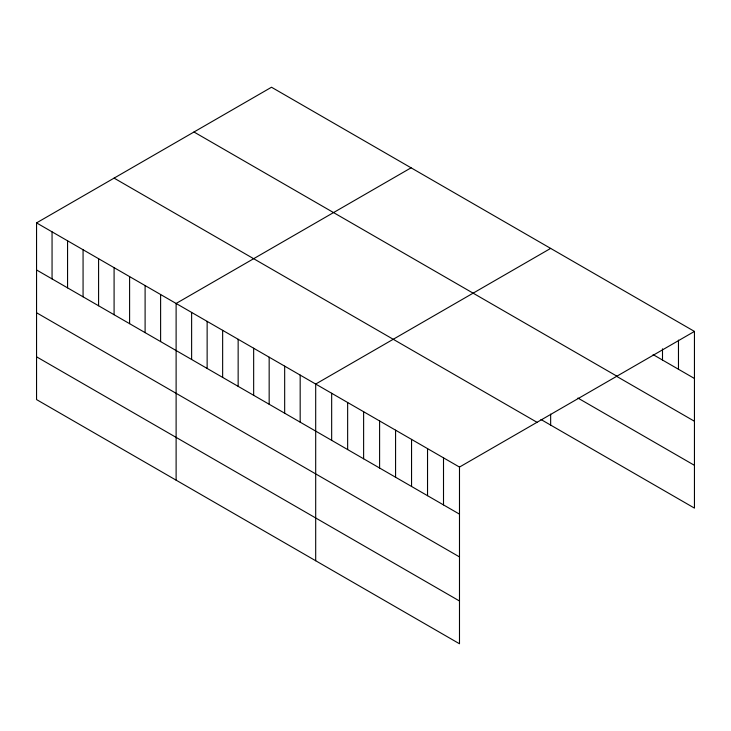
<?xml version="1.0" encoding="UTF-8"?>
<svg xmlns="http://www.w3.org/2000/svg" width="731" height="731" viewBox="0 0 731 731"><rect width="100%" height="100%" fill="white"/><g stroke="black" fill="none" stroke-linecap="round" stroke-linejoin="round"><path stroke-width="1.1" d="M36.55 222.891L459.488 467.072L459.488 643.764L36.55 399.583L36.55 222.891L271.512 87.236L694.45 331.417L694.45 508.109L540.958 419.493M411.087 167.81L176.116 303.466L176.116 480.166M550.653 248.394L315.691 384.049L315.691 560.75M459.488 467.072L694.45 331.417M653.094 354.608L694.45 378.484M193.98 132L616.909 376.182M616.443 376.227L694.45 421.257M577.91 398.048L694.45 465.336M114.091 178.126L537.02 422.299M36.55 269.958L459.488 514.14M36.55 312.74L459.488 556.912M36.55 356.81L459.488 600.992M678.469 340.116L678.469 369.256M662.496 348.824L662.496 360.036M550.653 414.121L550.653 425.095M443.507 457.844L443.507 504.911M427.534 448.615L427.534 495.691M411.553 439.395L411.553 486.462M395.572 430.166L395.572 477.242M379.599 420.946L379.599 468.014M363.618 411.717L363.618 458.794M347.645 402.498L347.645 449.565M331.664 393.269L331.664 440.345M300.176 375.094L300.176 422.162M284.67 366.14L284.67 413.207M269.163 357.185L269.163 404.261M253.657 348.23L253.657 395.307M238.151 339.285L238.151 386.352M222.644 330.33L222.644 377.397M207.138 321.375L207.138 368.442M191.623 312.42L191.623 359.488M160.61 294.511L160.61 341.587M145.103 285.565L145.103 332.632M129.597 276.61L129.597 323.678M114.091 267.656L114.091 314.723M98.584 258.701L98.584 305.768M83.069 249.746L83.069 296.823M67.563 240.791L67.563 287.868M52.056 231.846L52.056 278.913"/></g></svg>
